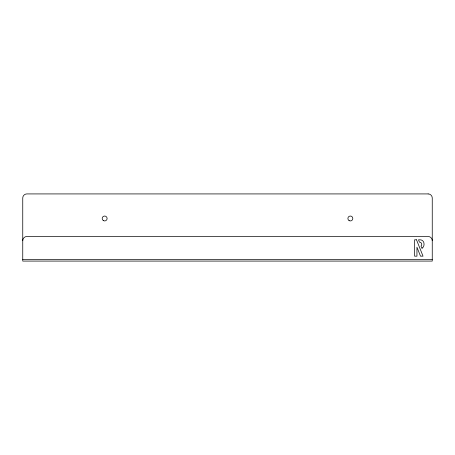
<?xml version="1.0" encoding="UTF-8"?>
<svg xmlns="http://www.w3.org/2000/svg" width="455" height="455" viewBox="0 0 455 455"><rect width="100%" height="100%" fill="white"/><g stroke="black" fill="none" stroke-linecap="round" stroke-linejoin="round"><path stroke-width="0.68" d="M22.75 259.441L432.25 259.441M22.75 240.604A4.095 4.095 0 0 1 26.845 236.509L428.155 236.509A4.095 4.095 0 0 1 432.25 240.604M422.53 247.918L421.91 248.362L421.023 246.132A2.321 2.321 0 0 0 419.419 242.111L418.492 239.791L420.75 239.87A3.805 3.805 0 0 1 423.975 243.442A5.13 5.13 0 0 1 422.53 247.918M428.155 193.921L26.845 193.921A4.095 4.095 0 0 0 22.75 198.016L22.75 261.079L432.25 261.079L432.25 198.016A4.095 4.095 0 0 0 428.155 193.921M416.496 239.785L414.607 239.785L414.607 256.165L416.945 256.165L416.945 247.224L420.511 256.165L423.031 256.165L416.496 239.785M349.122 220.618A2.457 2.457 0 0 0 352.807 218.491A2.457 2.457 0 0 0 349.122 216.364A2.457 2.457 0 0 0 349.122 220.618M103.421 220.618A2.457 2.457 0 0 0 107.107 218.491A2.457 2.457 0 0 0 103.421 216.364A2.457 2.457 0 0 0 103.421 220.618"/></g></svg>
